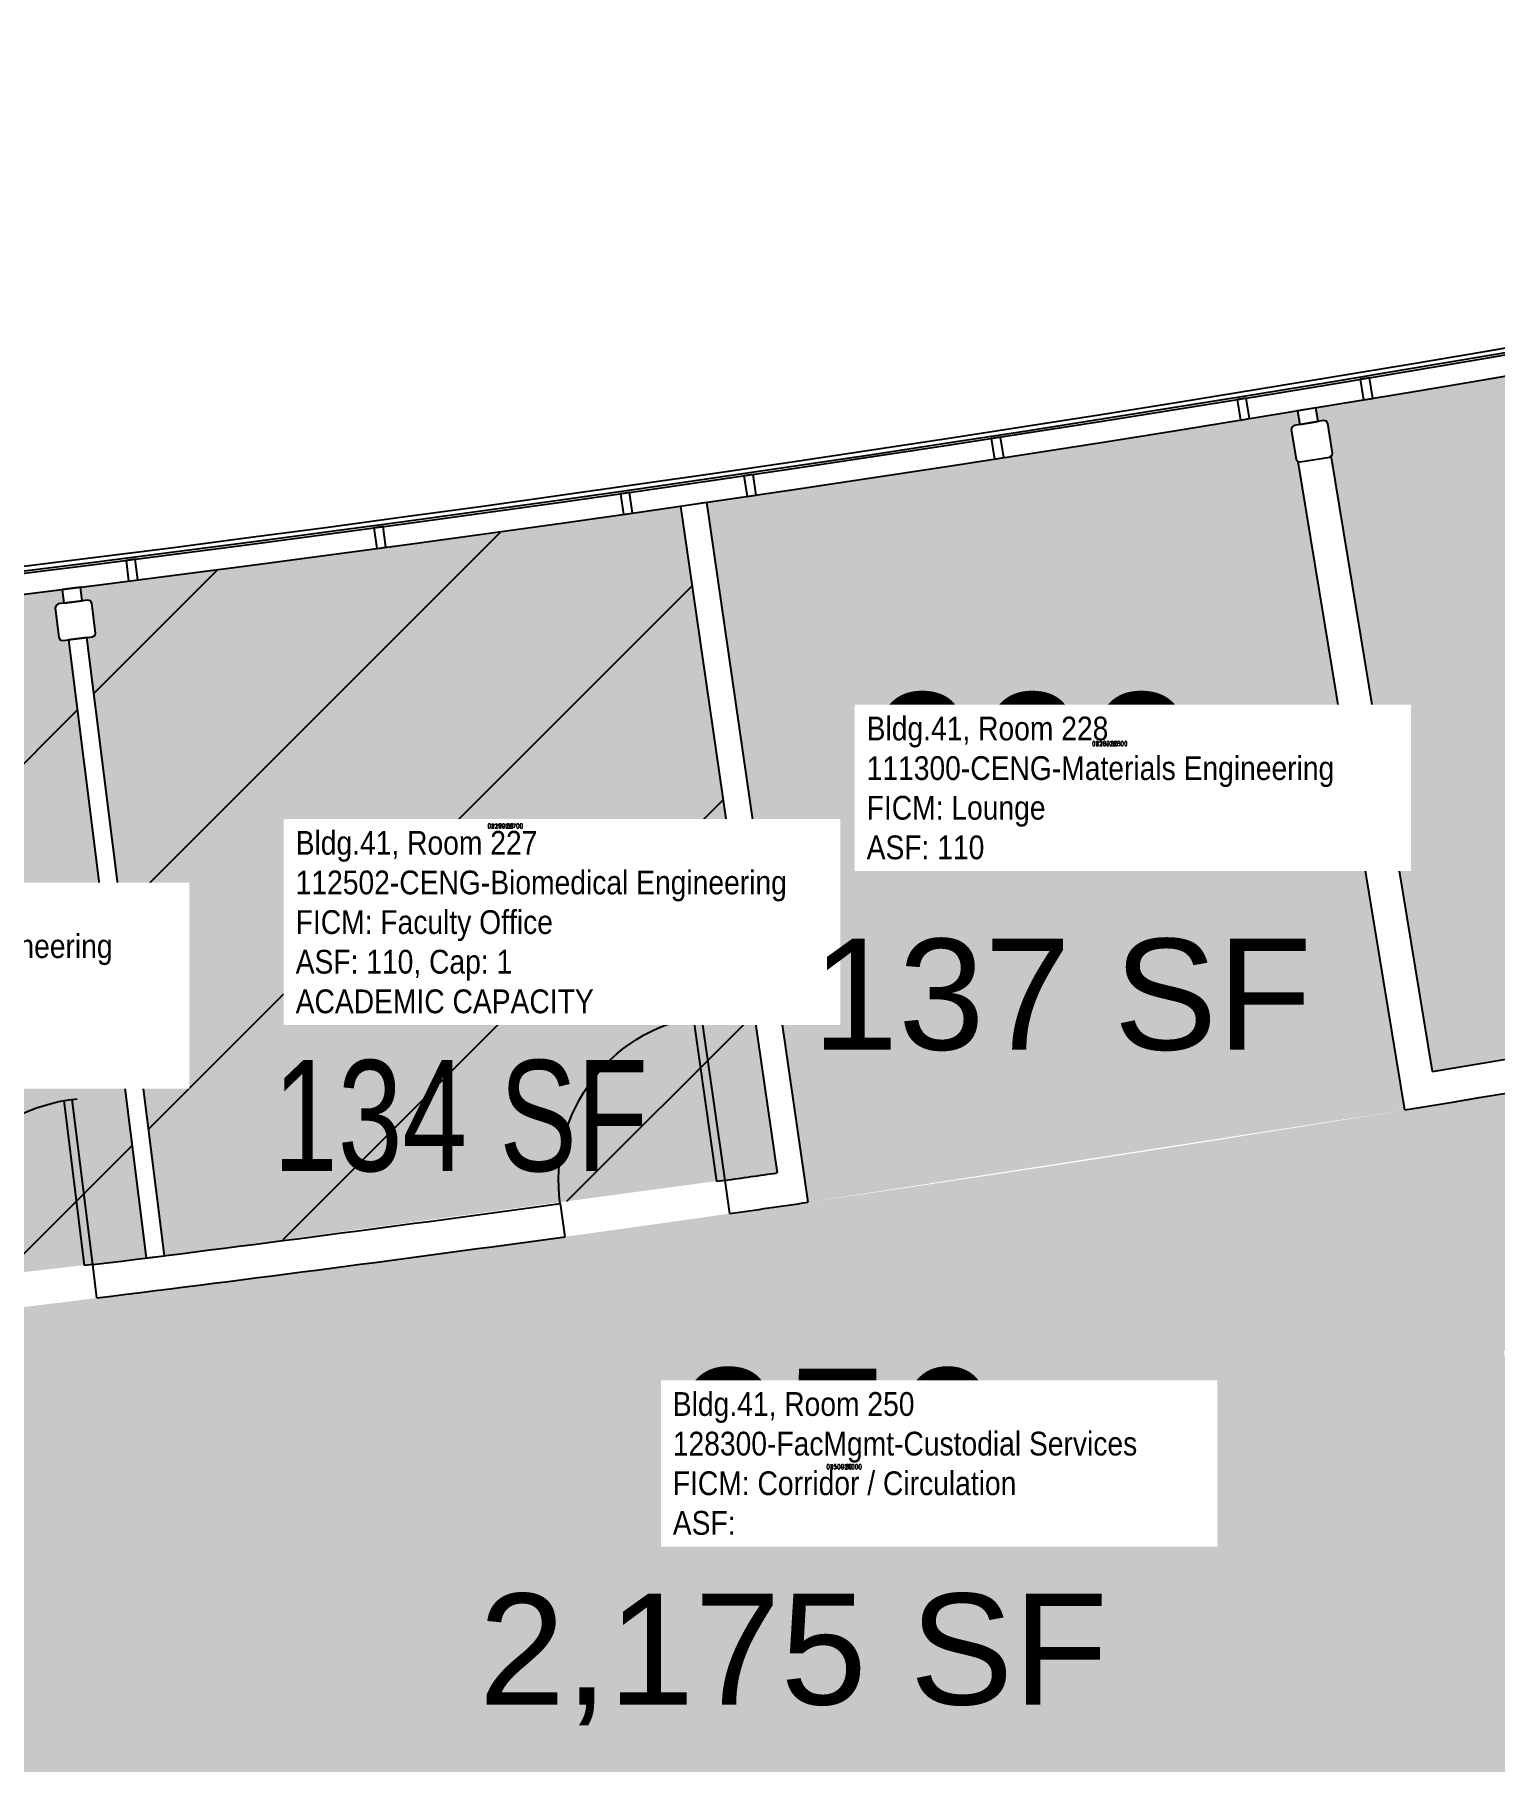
# Model space of a CAD drawing. Header units: inches. Extents: x -2827 to 2347, y -4 to 3466.
# Drawn here: x -777.2 to -461.5, y 3088.1 to 3461.7 of the extents above; entities that cross this region are included whole.
import ezdxf
from ezdxf.enums import TextEntityAlignment as Align

# ---------------------------------------------------------------- set-up
doc = ezdxf.new("R2010")
doc.units = ezdxf.units.IN
doc.header["$LTSCALE"] = 10
doc.header["$MEASUREMENT"] = 0
doc.layers.get('DEFPOINTS').update_dxf_attribs({"linetype": 'CONTINUOUS'})
for name, color, linetype in [('A-DOOR', 2, 'CONTINUOUS'), ('A-GLAZ', 1, 'CONTINUOUS'), ('A-GLAZ-SILL', 2, 'CONTINUOUS'), ('A-IDEN-CNUM', 7, 'CONTINUOUS'), ('A-IDEN-RNUM', 7, 'CONTINUOUS'), ('A-IDEN-SNUM', 4, 'CONTINUOUS'), ('A-IDEN-VNUM', 4, 'CONTINUOUS'), ('A-WALL', 5, 'CONTINUOUS'), ('AREA-TEXT', 3, 'CONTINUOUS'), ('Rooms-Capacity', 4, 'CONTINUOUS'), ('Rooms-Category-Color', 7, 'CONTINUOUS'), ('Rooms-College-Color', 7, 'CONTINUOUS'), ('Rooms-Department-Color', 7, 'CONTINUOUS'), ('Rooms-Division-Color', 7, 'CONTINUOUS'), ('Rooms-Information', 7, 'CONTINUOUS')]:
    doc.layers.add(name, color=color, linetype=linetype)
doc.styles.add('AREA', font='arial.ttf', dxfattribs={"height": 24})
doc.styles.add('ROOMSNUMBER', font='TXT.SHX', dxfattribs={"height": 1})
doc.styles.add('ROOMVNUMBER', font='arial.ttf', dxfattribs={"width": 0.85, "height": 30})
pattern_1 = [(45, (0, 0), (-26.51650429449553, 26.51650429449553), [])]

msp = doc.modelspace()

# ---------------------------------------------------------------- hatches: boundary and pattern name
at = {"layer": 'Rooms-Capacity'}
h = msp.add_hatch(dxfattribs=at)
h.set_pattern_fill('ANSI31', color=256, scale=300, style=0)
h.set_pattern_definition(pattern_1)
edge = h.paths.add_edge_path()
edge.add_arc((-1648.00487232855, 10346.00064430737), 7059.009840698286, 277.1670969880918, 278.2300000207232, ccw=False)
edge.add_line((-767.2982724557836, 3342.146290023883), (-766.9250146304829, 3339.171124592358))
edge.add_line((-766.9250146304829, 3339.171124592358), (-765.6928569823503, 3339.326590666547))
edge.add_line((-765.6928569823503, 3339.326590666547), (-765.1123764514923, 3339.153435595334))
edge.add_line((-765.1123764514923, 3339.153435595334), (-764.8546729236841, 3338.67663115263))
edge.add_line((-764.8546729236841, 3338.67663115263), (-764.0390327572823, 3332.228008724749))
edge.add_line((-764.0390327572823, 3332.228008724749), (-764.1352765709162, 3331.755982773378))
edge.add_line((-764.1352765709162, 3331.755982773378), (-764.6889922767878, 3331.38982460089))
edge.add_line((-764.6889922767878, 3331.38982460089), (-765.9291110176539, 3331.232970863688))
edge.add_line((-765.9291110176539, 3331.232970863688), (-749.1549553618984, 3197.529442987741))
edge.add_line((-749.1549553618984, 3197.529442987741), (-616.6230244275575, 3215.444897072192))
edge.add_line((-616.6230244275575, 3215.444897072192), (-637.5276604359351, 3359.688617542395))
h = msp.add_hatch(dxfattribs=at)
h.set_pattern_fill('ANSI31', color=256, scale=300, style=0)
h.set_pattern_definition(pattern_1)
edge = h.paths.add_edge_path()
edge.add_arc((-1649.193639266685, 10355.87427781299), 7068.954669629742, 276.0720909522079, 277.1342512738143)
edge.add_line((-771.2671597446775, 3341.648360590601), (-770.8903467316655, 3338.669197413449))
edge.add_line((-770.8903467316655, 3338.669197413449), (-772.1414794772863, 3338.510950593278))
edge.add_line((-772.1414794772863, 3338.510950593278), (-772.5896592140198, 3338.206944281235))
edge.add_line((-772.5896592140198, 3338.206944281235), (-772.7914389073849, 3337.67276645638))
edge.add_line((-772.7914389073849, 3337.67276645638), (-771.9757989645004, 3331.224144047126))
edge.add_line((-771.9757989645004, 3331.224144047126), (-771.6060898900032, 3330.668369760737))
edge.add_line((-771.6060898900032, 3330.668369760737), (-771.137614890933, 3330.574184514582))
edge.add_line((-771.137614890933, 3330.574184514582), (-769.8973390767743, 3330.729786838285))
edge.add_line((-769.8973390767743, 3330.729786838285), (-753.1238427758217, 3197.031514950097))
edge.add_line((-753.1238427758217, 3197.031514950097), (-886.0736707468885, 3181.693997845126))
edge.add_line((-886.0736707468885, 3181.693997845126), (-901.4416502565145, 3326.579356968403))
at = {"layer": 'Rooms-Category-Color', "true_color": 0xfa9ba3}
h = msp.add_hatch(color=241, dxfattribs=at)
edge = h.paths.add_edge_path()
edge.add_line((-500.1172749251127, 3380.946163833141), (-499.6289123512728, 3377.986909175939))
edge.add_line((-499.6289123512728, 3377.986909175939), (-498.4009973406792, 3378.1895506531))
edge.add_line((-498.4009973406792, 3378.1895506531), (-497.8143968731165, 3378.038421057165))
edge.add_line((-497.8143968731165, 3378.038421057165), (-497.5388863533735, 3377.571679510176))
edge.add_line((-497.5388863533735, 3377.571679510176), (-496.4805138558149, 3371.158423909917))
edge.add_line((-496.4805138558149, 3371.158423909917), (-496.5588790774345, 3370.683102730662))
edge.add_line((-496.5588790774345, 3370.683102730662), (-496.7642883841991, 3370.53583794018))
edge.add_line((-496.7642883841991, 3370.53583794018), (-474.7920694371471, 3237.404003176051))
edge.add_line((-474.7920694371471, 3237.404003176051), (-257.4088556021452, 3276.521833863109))
edge.add_line((-257.4088556021452, 3276.521833863109), (-275.7603255361319, 3369.683739455417))
edge.add_line((-275.7603255361319, 3369.683739455417), (-276.1649410992321, 3369.604036382107))
edge.add_line((-276.1649410992321, 3369.604036382107), (-283.8957672257353, 3408.849855616794))
edge.add_line((-283.8957672257353, 3408.849855616794), (-284.7201402485371, 3408.701003629714))
edge.add_line((-284.7201402485371, 3408.701003629714), (-285.1938173919916, 3408.764009004459))
edge.add_line((-285.1938173919916, 3408.764009004459), (-285.5994632095098, 3409.294123472646))
edge.add_line((-285.5994632095098, 3409.294123472646), (-286.839676707983, 3415.674708887935))
edge.add_line((-286.839676707983, 3415.674708887935), (-286.6736563146114, 3416.22105878219))
edge.add_line((-286.6736563146114, 3416.22105878219), (-286.2465569376945, 3416.55403184332))
edge.add_line((-286.2465569376945, 3416.55403184332), (-285.0398787453186, 3416.791728987507))
edge.add_line((-285.0398787453186, 3416.791728987507), (-285.6145835728524, 3419.709238934076))
edge.add_arc((-1648.55168783086, 10348.89857733103), 7061.958824399734, 279.3591567468788, 281.12773956343426, ccw=False)
at = {"layer": 'Rooms-Category-Color', "true_color": 0xffe090}
h = msp.add_hatch(color=41, dxfattribs=at)
edge = h.paths.add_edge_path()
edge.add_line((-609.9772386848927, 3209.082979111001), (-631.9225807487943, 3360.501613613218))
edge.add_arc((-1648.004874907602, 10346.00066040466), 7059.009857000288, 278.275970783523, 279.3261427884144)
edge.add_line((-504.0634946653133, 3380.297660721388), (-503.5769095240284, 3377.334740036395))
edge.add_line((-503.5769095240284, 3377.334740036395), (-504.8142529428005, 3377.131178064272))
edge.add_line((-504.8142529428005, 3377.131178064272), (-505.2506431639194, 3376.810477921739))
edge.add_line((-505.2506431639194, 3376.810477921739), (-505.4321241080761, 3376.26906712167))
edge.add_line((-505.4321241080761, 3376.26906712167), (-504.3737515509129, 3369.855811532587))
edge.add_line((-504.3737515509129, 3369.855811532587), (-503.9833357334137, 3369.314382502809))
edge.add_line((-503.9833357334137, 3369.314382502809), (-503.9088100285845, 3369.302304989001))
edge.add_line((-503.9088100285845, 3369.302304989001), (-480.8371605769128, 3229.062006505304))
edge.add_line((-480.8371605769128, 3229.062006505304), (-609.9772386848927, 3209.082979111001))
at = {"layer": 'Rooms-Category-Color', "true_color": 0xfa9ba3}
h = msp.add_hatch(color=241, dxfattribs=at)
edge = h.paths.add_edge_path()
edge.add_arc((-1648.00487232855, 10346.00064430737), 7059.009840698286, 277.1670969880918, 278.2300000207232, ccw=False)
edge.add_line((-767.2982724557836, 3342.146290023883), (-766.9250146304829, 3339.171124592358))
edge.add_line((-766.9250146304829, 3339.171124592358), (-765.6928569823503, 3339.326590666547))
edge.add_line((-765.6928569823503, 3339.326590666547), (-765.1123764514923, 3339.153435595334))
edge.add_line((-765.1123764514923, 3339.153435595334), (-764.8546729236841, 3338.67663115263))
edge.add_line((-764.8546729236841, 3338.67663115263), (-764.0390327572823, 3332.228008724749))
edge.add_line((-764.0390327572823, 3332.228008724749), (-764.1352765709162, 3331.755982773378))
edge.add_line((-764.1352765709162, 3331.755982773378), (-764.6889922767878, 3331.38982460089))
edge.add_line((-764.6889922767878, 3331.38982460089), (-765.9291110176539, 3331.232970863688))
edge.add_line((-765.9291110176539, 3331.232970863688), (-749.1549553618984, 3197.529442987741))
edge.add_line((-749.1549553618984, 3197.529442987741), (-616.6230244275575, 3215.444897072192))
edge.add_line((-616.6230244275575, 3215.444897072192), (-637.5276604359351, 3359.688617542395))
h = msp.add_hatch(color=241, dxfattribs=at)
edge = h.paths.add_edge_path()
edge.add_arc((-1649.193639266685, 10355.87427781299), 7068.954669629742, 276.0720909522079, 277.1342512738143)
edge.add_line((-771.2671597446775, 3341.648360590601), (-770.8903467316655, 3338.669197413449))
edge.add_line((-770.8903467316655, 3338.669197413449), (-772.1414794772863, 3338.510950593278))
edge.add_line((-772.1414794772863, 3338.510950593278), (-772.5896592140198, 3338.206944281235))
edge.add_line((-772.5896592140198, 3338.206944281235), (-772.7914389073849, 3337.67276645638))
edge.add_line((-772.7914389073849, 3337.67276645638), (-771.9757989645004, 3331.224144047126))
edge.add_line((-771.9757989645004, 3331.224144047126), (-771.6060898900032, 3330.668369760737))
edge.add_line((-771.6060898900032, 3330.668369760737), (-771.137614890933, 3330.574184514582))
edge.add_line((-771.137614890933, 3330.574184514582), (-769.8973390767743, 3330.729786838285))
edge.add_line((-769.8973390767743, 3330.729786838285), (-753.1238427758217, 3197.031514950097))
edge.add_line((-753.1238427758217, 3197.031514950097), (-886.0736707468885, 3181.693997845126))
edge.add_line((-886.0736707468885, 3181.693997845126), (-901.4416502565145, 3326.579356968403))
at = {"layer": 'Rooms-Category-Color', "true_color": 0xadadad}
h = msp.add_hatch(color=253, dxfattribs=at)
edge = h.paths.add_edge_path()
edge.add_arc((-1648.002335816285, 10346.00034947686), 7212.00983942412, 279.3134992422995, 281.8744212178503)
edge.add_line((-164.0063617378223, 3288.32071146061), (-164.0038253890999, 3223.699612770132))
edge.add_line((-164.0038253890999, 3223.699612770132), (-459.4398868530989, 3176.907137539238))
edge.add_line((-459.4398868530989, 3176.907137539238), (-457.5626732707024, 3165.054877476767))
edge.add_line((-457.5626732707024, 3165.054877476767), (-164.0038254483136, 3211.550031278282))
edge.add_line((-164.0038254483136, 3211.550031278282), (-164.0038253962994, 3044.000372629624))
edge.add_line((-164.0038253962994, 3044.000372629624), (-384.0023359954357, 3044.00037426874))
edge.add_line((-384.0023359954357, 3044.00037426874), (-384.0023360848427, 2905.000375539064))
edge.add_line((-384.0023360848427, 2905.000375539064), (-456.0023361295462, 2905.000375304371))
edge.add_line((-456.0023361295462, 2905.000375304371), (-456.0023360401392, 3044.000374779105))
edge.add_line((-456.0023360401392, 3044.000374779105), (-1408.002335773064, 3044.000376095995))
edge.add_line((-1408.002335773064, 3044.000376095995), (-1408.002336323261, 2804.000375477597))
edge.add_line((-1408.002336323261, 2804.000375477597), (-1480.002336263657, 2804.000375466421))
edge.add_line((-1480.002336263657, 2804.000375466421), (-1480.002336114645, 3044.000375481322))
edge.add_line((-1480.002336114645, 3044.000375481322), (-1680.002336040139, 3044.000375436619))
edge.add_line((-1680.002336040139, 3044.000375436619), (-1680.00233605504, 2905.000375442207))
edge.add_line((-1680.00233605504, 2905.000375442207), (-1752.002336159348, 2905.000375449657))
edge.add_line((-1752.002336159348, 2905.000375449657), (-1752.00233605504, 3044.000375436619))
edge.add_line((-1752.00233605504, 3044.000375436619), (-1880.002336053993, 3044.000375440344))
edge.add_line((-1880.002336053993, 3044.000375440344), (-1880.00233605504, 3008.00037542358))
edge.add_line((-1880.00233605504, 3008.00037542358), (-1944.002336114645, 3008.00037542358))
edge.add_line((-1944.002336114645, 3008.00037542358), (-1944.002336159348, 3044.000375460833))
edge.add_line((-1944.002336159348, 3044.000375460833), (-2032.002336180346, 3044.000375445932))
edge.add_line((-2032.002336180346, 3044.000375445932), (-2032.00233617425, 3008.00037544407))
edge.add_line((-2032.00233617425, 3008.00037544407), (-2104.002336129546, 3008.000375421718))
edge.add_line((-2104.002336129546, 3008.000375421718), (-2104.002336129546, 3044.000375425443))
edge.add_line((-2104.002336129546, 3044.000375425443), (-2128.002336274832, 3044.000375410542))
edge.add_line((-2128.002336274832, 3044.000375410542), (-2128.002336129546, 2810.000375354422))
edge.add_line((-2128.002336129546, 2810.000375354422), (-2184.002335823572, 2810.000375429168))
edge.add_line((-2184.002335823572, 2810.000375429168), (-2184.002336144447, 3154.536665072665))
edge.add_arc((-1643.578531144244, 10297.54033888868), 7163.418134742656, 265.6733712704754, 278.2960996600179)
edge.add_arc((-1693.985426125331, 10643.23178521228), 7512.765284613582, 278.2960996600179, 279.2927101304729)
at = {"layer": 'Rooms-College-Color', "true_color": 0x99d7b2}
h = msp.add_hatch(color=253, dxfattribs=at)
edge = h.paths.add_edge_path()
edge.add_line((-500.1172749251127, 3380.946163833141), (-499.6289123512728, 3377.986909175939))
edge.add_line((-499.6289123512728, 3377.986909175939), (-498.4009973406792, 3378.1895506531))
edge.add_line((-498.4009973406792, 3378.1895506531), (-497.8143968731165, 3378.038421057165))
edge.add_line((-497.8143968731165, 3378.038421057165), (-497.5388863533735, 3377.571679510176))
edge.add_line((-497.5388863533735, 3377.571679510176), (-496.4805138558149, 3371.158423909917))
edge.add_line((-496.4805138558149, 3371.158423909917), (-496.5588790774345, 3370.683102730662))
edge.add_line((-496.5588790774345, 3370.683102730662), (-496.7642883841991, 3370.53583794018))
edge.add_line((-496.7642883841991, 3370.53583794018), (-474.7920694371471, 3237.404003176051))
edge.add_line((-474.7920694371471, 3237.404003176051), (-257.4088556021452, 3276.521833863109))
edge.add_line((-257.4088556021452, 3276.521833863109), (-275.7603255361319, 3369.683739455417))
edge.add_line((-275.7603255361319, 3369.683739455417), (-276.1649410992321, 3369.604036382107))
edge.add_line((-276.1649410992321, 3369.604036382107), (-283.8957672257353, 3408.849855616794))
edge.add_line((-283.8957672257353, 3408.849855616794), (-284.7201402485371, 3408.701003629714))
edge.add_line((-284.7201402485371, 3408.701003629714), (-285.1938173919916, 3408.764009004459))
edge.add_line((-285.1938173919916, 3408.764009004459), (-285.5994632095098, 3409.294123472646))
edge.add_line((-285.5994632095098, 3409.294123472646), (-286.839676707983, 3415.674708887935))
edge.add_line((-286.839676707983, 3415.674708887935), (-286.6736563146114, 3416.22105878219))
edge.add_line((-286.6736563146114, 3416.22105878219), (-286.2465569376945, 3416.55403184332))
edge.add_line((-286.2465569376945, 3416.55403184332), (-285.0398787453186, 3416.791728987507))
edge.add_line((-285.0398787453186, 3416.791728987507), (-285.6145835728524, 3419.709238934076))
edge.add_arc((-1648.55168783086, 10348.89857733103), 7061.958824399734, 279.3591567468788, 281.12773956343426, ccw=False)
h = msp.add_hatch(color=253, dxfattribs=at)
edge = h.paths.add_edge_path()
edge.add_line((-609.9772386848927, 3209.082979111001), (-631.9225807487943, 3360.501613613218))
edge.add_arc((-1648.004874907602, 10346.00066040466), 7059.009857000288, 278.275970783523, 279.3261427884144)
edge.add_line((-504.0634946653133, 3380.297660721388), (-503.5769095240284, 3377.334740036395))
edge.add_line((-503.5769095240284, 3377.334740036395), (-504.8142529428005, 3377.131178064272))
edge.add_line((-504.8142529428005, 3377.131178064272), (-505.2506431639194, 3376.810477921739))
edge.add_line((-505.2506431639194, 3376.810477921739), (-505.4321241080761, 3376.26906712167))
edge.add_line((-505.4321241080761, 3376.26906712167), (-504.3737515509129, 3369.855811532587))
edge.add_line((-504.3737515509129, 3369.855811532587), (-503.9833357334137, 3369.314382502809))
edge.add_line((-503.9833357334137, 3369.314382502809), (-503.9088100285845, 3369.302304989001))
edge.add_line((-503.9088100285845, 3369.302304989001), (-480.8371605769128, 3229.062006505304))
edge.add_line((-480.8371605769128, 3229.062006505304), (-609.9772386848927, 3209.082979111001))
h = msp.add_hatch(color=253, dxfattribs=at)
edge = h.paths.add_edge_path()
edge.add_arc((-1648.00487232855, 10346.00064430737), 7059.009840698286, 277.1670969880918, 278.2300000207232, ccw=False)
edge.add_line((-767.2982724557836, 3342.146290023883), (-766.9250146304829, 3339.171124592358))
edge.add_line((-766.9250146304829, 3339.171124592358), (-765.6928569823503, 3339.326590666547))
edge.add_line((-765.6928569823503, 3339.326590666547), (-765.1123764514923, 3339.153435595334))
edge.add_line((-765.1123764514923, 3339.153435595334), (-764.8546729236841, 3338.67663115263))
edge.add_line((-764.8546729236841, 3338.67663115263), (-764.0390327572823, 3332.228008724749))
edge.add_line((-764.0390327572823, 3332.228008724749), (-764.1352765709162, 3331.755982773378))
edge.add_line((-764.1352765709162, 3331.755982773378), (-764.6889922767878, 3331.38982460089))
edge.add_line((-764.6889922767878, 3331.38982460089), (-765.9291110176539, 3331.232970863688))
edge.add_line((-765.9291110176539, 3331.232970863688), (-749.1549553618984, 3197.529442987741))
edge.add_line((-749.1549553618984, 3197.529442987741), (-616.6230244275575, 3215.444897072192))
edge.add_line((-616.6230244275575, 3215.444897072192), (-637.5276604359351, 3359.688617542395))
h = msp.add_hatch(color=253, dxfattribs=at)
edge = h.paths.add_edge_path()
edge.add_arc((-1649.193639266685, 10355.87427781299), 7068.954669629742, 276.0720909522079, 277.1342512738143)
edge.add_line((-771.2671597446775, 3341.648360590601), (-770.8903467316655, 3338.669197413449))
edge.add_line((-770.8903467316655, 3338.669197413449), (-772.1414794772863, 3338.510950593278))
edge.add_line((-772.1414794772863, 3338.510950593278), (-772.5896592140198, 3338.206944281235))
edge.add_line((-772.5896592140198, 3338.206944281235), (-772.7914389073849, 3337.67276645638))
edge.add_line((-772.7914389073849, 3337.67276645638), (-771.9757989645004, 3331.224144047126))
edge.add_line((-771.9757989645004, 3331.224144047126), (-771.6060898900032, 3330.668369760737))
edge.add_line((-771.6060898900032, 3330.668369760737), (-771.137614890933, 3330.574184514582))
edge.add_line((-771.137614890933, 3330.574184514582), (-769.8973390767743, 3330.729786838285))
edge.add_line((-769.8973390767743, 3330.729786838285), (-753.1238427758217, 3197.031514950097))
edge.add_line((-753.1238427758217, 3197.031514950097), (-886.0736707468885, 3181.693997845126))
edge.add_line((-886.0736707468885, 3181.693997845126), (-901.4416502565145, 3326.579356968403))
at = {"layer": 'Rooms-College-Color', "true_color": 0xadadad}
h = msp.add_hatch(color=253, dxfattribs=at)
edge = h.paths.add_edge_path()
edge.add_arc((-1648.002335816285, 10346.00034947686), 7212.00983942412, 279.3134992422995, 281.8744212178503)
edge.add_line((-164.0063617378223, 3288.32071146061), (-164.0038253890999, 3223.699612770132))
edge.add_line((-164.0038253890999, 3223.699612770132), (-459.4398868530989, 3176.907137539238))
edge.add_line((-459.4398868530989, 3176.907137539238), (-457.5626732707024, 3165.054877476767))
edge.add_line((-457.5626732707024, 3165.054877476767), (-164.0038254483136, 3211.550031278282))
edge.add_line((-164.0038254483136, 3211.550031278282), (-164.0038253962994, 3044.000372629624))
edge.add_line((-164.0038253962994, 3044.000372629624), (-384.0023359954357, 3044.00037426874))
edge.add_line((-384.0023359954357, 3044.00037426874), (-384.0023360848427, 2905.000375539064))
edge.add_line((-384.0023360848427, 2905.000375539064), (-456.0023361295462, 2905.000375304371))
edge.add_line((-456.0023361295462, 2905.000375304371), (-456.0023360401392, 3044.000374779105))
edge.add_line((-456.0023360401392, 3044.000374779105), (-1408.002335773064, 3044.000376095995))
edge.add_line((-1408.002335773064, 3044.000376095995), (-1408.002336323261, 2804.000375477597))
edge.add_line((-1408.002336323261, 2804.000375477597), (-1480.002336263657, 2804.000375466421))
edge.add_line((-1480.002336263657, 2804.000375466421), (-1480.002336114645, 3044.000375481322))
edge.add_line((-1480.002336114645, 3044.000375481322), (-1680.002336040139, 3044.000375436619))
edge.add_line((-1680.002336040139, 3044.000375436619), (-1680.00233605504, 2905.000375442207))
edge.add_line((-1680.00233605504, 2905.000375442207), (-1752.002336159348, 2905.000375449657))
edge.add_line((-1752.002336159348, 2905.000375449657), (-1752.00233605504, 3044.000375436619))
edge.add_line((-1752.00233605504, 3044.000375436619), (-1880.002336053993, 3044.000375440344))
edge.add_line((-1880.002336053993, 3044.000375440344), (-1880.00233605504, 3008.00037542358))
edge.add_line((-1880.00233605504, 3008.00037542358), (-1944.002336114645, 3008.00037542358))
edge.add_line((-1944.002336114645, 3008.00037542358), (-1944.002336159348, 3044.000375460833))
edge.add_line((-1944.002336159348, 3044.000375460833), (-2032.002336180346, 3044.000375445932))
edge.add_line((-2032.002336180346, 3044.000375445932), (-2032.00233617425, 3008.00037544407))
edge.add_line((-2032.00233617425, 3008.00037544407), (-2104.002336129546, 3008.000375421718))
edge.add_line((-2104.002336129546, 3008.000375421718), (-2104.002336129546, 3044.000375425443))
edge.add_line((-2104.002336129546, 3044.000375425443), (-2128.002336274832, 3044.000375410542))
edge.add_line((-2128.002336274832, 3044.000375410542), (-2128.002336129546, 2810.000375354422))
edge.add_line((-2128.002336129546, 2810.000375354422), (-2184.002335823572, 2810.000375429168))
edge.add_line((-2184.002335823572, 2810.000375429168), (-2184.002336144447, 3154.536665072665))
edge.add_arc((-1643.578531144244, 10297.54033888868), 7163.418134742656, 265.6733712704754, 278.2960996600179)
edge.add_arc((-1693.985426125331, 10643.23178521228), 7512.765284613582, 278.2960996600179, 279.2927101304729)
at = {"layer": 'Rooms-Department-Color', "true_color": 0x99d7b2}
h = msp.add_hatch(color=253, dxfattribs=at)
edge = h.paths.add_edge_path()
edge.add_line((-500.1172749251127, 3380.946163833141), (-499.6289123512728, 3377.986909175939))
edge.add_line((-499.6289123512728, 3377.986909175939), (-498.4009973406792, 3378.1895506531))
edge.add_line((-498.4009973406792, 3378.1895506531), (-497.8143968731165, 3378.038421057165))
edge.add_line((-497.8143968731165, 3378.038421057165), (-497.5388863533735, 3377.571679510176))
edge.add_line((-497.5388863533735, 3377.571679510176), (-496.4805138558149, 3371.158423909917))
edge.add_line((-496.4805138558149, 3371.158423909917), (-496.5588790774345, 3370.683102730662))
edge.add_line((-496.5588790774345, 3370.683102730662), (-496.7642883841991, 3370.53583794018))
edge.add_line((-496.7642883841991, 3370.53583794018), (-474.7920694371471, 3237.404003176051))
edge.add_line((-474.7920694371471, 3237.404003176051), (-257.4088556021452, 3276.521833863109))
edge.add_line((-257.4088556021452, 3276.521833863109), (-275.7603255361319, 3369.683739455417))
edge.add_line((-275.7603255361319, 3369.683739455417), (-276.1649410992321, 3369.604036382107))
edge.add_line((-276.1649410992321, 3369.604036382107), (-283.8957672257353, 3408.849855616794))
edge.add_line((-283.8957672257353, 3408.849855616794), (-284.7201402485371, 3408.701003629714))
edge.add_line((-284.7201402485371, 3408.701003629714), (-285.1938173919916, 3408.764009004459))
edge.add_line((-285.1938173919916, 3408.764009004459), (-285.5994632095098, 3409.294123472646))
edge.add_line((-285.5994632095098, 3409.294123472646), (-286.839676707983, 3415.674708887935))
edge.add_line((-286.839676707983, 3415.674708887935), (-286.6736563146114, 3416.22105878219))
edge.add_line((-286.6736563146114, 3416.22105878219), (-286.2465569376945, 3416.55403184332))
edge.add_line((-286.2465569376945, 3416.55403184332), (-285.0398787453186, 3416.791728987507))
edge.add_line((-285.0398787453186, 3416.791728987507), (-285.6145835728524, 3419.709238934076))
edge.add_arc((-1648.55168783086, 10348.89857733103), 7061.958824399734, 279.3591567468788, 281.12773956343426, ccw=False)
h = msp.add_hatch(color=253, dxfattribs=at)
edge = h.paths.add_edge_path()
edge.add_line((-609.9772386848927, 3209.082979111001), (-631.9225807487943, 3360.501613613218))
edge.add_arc((-1648.004874907602, 10346.00066040466), 7059.009857000288, 278.275970783523, 279.3261427884144)
edge.add_line((-504.0634946653133, 3380.297660721388), (-503.5769095240284, 3377.334740036395))
edge.add_line((-503.5769095240284, 3377.334740036395), (-504.8142529428005, 3377.131178064272))
edge.add_line((-504.8142529428005, 3377.131178064272), (-505.2506431639194, 3376.810477921739))
edge.add_line((-505.2506431639194, 3376.810477921739), (-505.4321241080761, 3376.26906712167))
edge.add_line((-505.4321241080761, 3376.26906712167), (-504.3737515509129, 3369.855811532587))
edge.add_line((-504.3737515509129, 3369.855811532587), (-503.9833357334137, 3369.314382502809))
edge.add_line((-503.9833357334137, 3369.314382502809), (-503.9088100285845, 3369.302304989001))
edge.add_line((-503.9088100285845, 3369.302304989001), (-480.8371605769128, 3229.062006505304))
edge.add_line((-480.8371605769128, 3229.062006505304), (-609.9772386848927, 3209.082979111001))
h = msp.add_hatch(color=253, dxfattribs=at)
edge = h.paths.add_edge_path()
edge.add_arc((-1648.00487232855, 10346.00064430737), 7059.009840698286, 277.1670969880918, 278.2300000207232, ccw=False)
edge.add_line((-767.2982724557836, 3342.146290023883), (-766.9250146304829, 3339.171124592358))
edge.add_line((-766.9250146304829, 3339.171124592358), (-765.6928569823503, 3339.326590666547))
edge.add_line((-765.6928569823503, 3339.326590666547), (-765.1123764514923, 3339.153435595334))
edge.add_line((-765.1123764514923, 3339.153435595334), (-764.8546729236841, 3338.67663115263))
edge.add_line((-764.8546729236841, 3338.67663115263), (-764.0390327572823, 3332.228008724749))
edge.add_line((-764.0390327572823, 3332.228008724749), (-764.1352765709162, 3331.755982773378))
edge.add_line((-764.1352765709162, 3331.755982773378), (-764.6889922767878, 3331.38982460089))
edge.add_line((-764.6889922767878, 3331.38982460089), (-765.9291110176539, 3331.232970863688))
edge.add_line((-765.9291110176539, 3331.232970863688), (-749.1549553618984, 3197.529442987741))
edge.add_line((-749.1549553618984, 3197.529442987741), (-616.6230244275575, 3215.444897072192))
edge.add_line((-616.6230244275575, 3215.444897072192), (-637.5276604359351, 3359.688617542395))
h = msp.add_hatch(color=253, dxfattribs=at)
edge = h.paths.add_edge_path()
edge.add_arc((-1649.193639266685, 10355.87427781299), 7068.954669629742, 276.0720909522079, 277.1342512738143)
edge.add_line((-771.2671597446775, 3341.648360590601), (-770.8903467316655, 3338.669197413449))
edge.add_line((-770.8903467316655, 3338.669197413449), (-772.1414794772863, 3338.510950593278))
edge.add_line((-772.1414794772863, 3338.510950593278), (-772.5896592140198, 3338.206944281235))
edge.add_line((-772.5896592140198, 3338.206944281235), (-772.7914389073849, 3337.67276645638))
edge.add_line((-772.7914389073849, 3337.67276645638), (-771.9757989645004, 3331.224144047126))
edge.add_line((-771.9757989645004, 3331.224144047126), (-771.6060898900032, 3330.668369760737))
edge.add_line((-771.6060898900032, 3330.668369760737), (-771.137614890933, 3330.574184514582))
edge.add_line((-771.137614890933, 3330.574184514582), (-769.8973390767743, 3330.729786838285))
edge.add_line((-769.8973390767743, 3330.729786838285), (-753.1238427758217, 3197.031514950097))
edge.add_line((-753.1238427758217, 3197.031514950097), (-886.0736707468885, 3181.693997845126))
edge.add_line((-886.0736707468885, 3181.693997845126), (-901.4416502565145, 3326.579356968403))
at = {"layer": 'Rooms-Department-Color', "true_color": 0xacacac}
h = msp.add_hatch(color=253, dxfattribs=at)
edge = h.paths.add_edge_path()
edge.add_arc((-1648.002335816285, 10346.00034947686), 7212.00983942412, 279.3134992422995, 281.8744212178503)
edge.add_line((-164.0063617378223, 3288.32071146061), (-164.0038253890999, 3223.699612770132))
edge.add_line((-164.0038253890999, 3223.699612770132), (-459.4398868530989, 3176.907137539238))
edge.add_line((-459.4398868530989, 3176.907137539238), (-457.5626732707024, 3165.054877476767))
edge.add_line((-457.5626732707024, 3165.054877476767), (-164.0038254483136, 3211.550031278282))
edge.add_line((-164.0038254483136, 3211.550031278282), (-164.0038253962994, 3044.000372629624))
edge.add_line((-164.0038253962994, 3044.000372629624), (-384.0023359954357, 3044.00037426874))
edge.add_line((-384.0023359954357, 3044.00037426874), (-384.0023360848427, 2905.000375539064))
edge.add_line((-384.0023360848427, 2905.000375539064), (-456.0023361295462, 2905.000375304371))
edge.add_line((-456.0023361295462, 2905.000375304371), (-456.0023360401392, 3044.000374779105))
edge.add_line((-456.0023360401392, 3044.000374779105), (-1408.002335773064, 3044.000376095995))
edge.add_line((-1408.002335773064, 3044.000376095995), (-1408.002336323261, 2804.000375477597))
edge.add_line((-1408.002336323261, 2804.000375477597), (-1480.002336263657, 2804.000375466421))
edge.add_line((-1480.002336263657, 2804.000375466421), (-1480.002336114645, 3044.000375481322))
edge.add_line((-1480.002336114645, 3044.000375481322), (-1680.002336040139, 3044.000375436619))
edge.add_line((-1680.002336040139, 3044.000375436619), (-1680.00233605504, 2905.000375442207))
edge.add_line((-1680.00233605504, 2905.000375442207), (-1752.002336159348, 2905.000375449657))
edge.add_line((-1752.002336159348, 2905.000375449657), (-1752.00233605504, 3044.000375436619))
edge.add_line((-1752.00233605504, 3044.000375436619), (-1880.002336053993, 3044.000375440344))
edge.add_line((-1880.002336053993, 3044.000375440344), (-1880.00233605504, 3008.00037542358))
edge.add_line((-1880.00233605504, 3008.00037542358), (-1944.002336114645, 3008.00037542358))
edge.add_line((-1944.002336114645, 3008.00037542358), (-1944.002336159348, 3044.000375460833))
edge.add_line((-1944.002336159348, 3044.000375460833), (-2032.002336180346, 3044.000375445932))
edge.add_line((-2032.002336180346, 3044.000375445932), (-2032.00233617425, 3008.00037544407))
edge.add_line((-2032.00233617425, 3008.00037544407), (-2104.002336129546, 3008.000375421718))
edge.add_line((-2104.002336129546, 3008.000375421718), (-2104.002336129546, 3044.000375425443))
edge.add_line((-2104.002336129546, 3044.000375425443), (-2128.002336274832, 3044.000375410542))
edge.add_line((-2128.002336274832, 3044.000375410542), (-2128.002336129546, 2810.000375354422))
edge.add_line((-2128.002336129546, 2810.000375354422), (-2184.002335823572, 2810.000375429168))
edge.add_line((-2184.002335823572, 2810.000375429168), (-2184.002336144447, 3154.536665072665))
edge.add_arc((-1643.578531144244, 10297.54033888868), 7163.418134742656, 265.6733712704754, 278.2960996600179)
edge.add_arc((-1693.985426125331, 10643.23178521228), 7512.765284613582, 278.2960996600179, 279.2927101304729)
at = {"layer": 'Rooms-Division-Color', "true_color": 0x99d7b2}
h = msp.add_hatch(color=253, dxfattribs=at)
edge = h.paths.add_edge_path()
edge.add_line((-500.1172749251127, 3380.946163833141), (-499.6289123512728, 3377.986909175939))
edge.add_line((-499.6289123512728, 3377.986909175939), (-498.4009973406792, 3378.1895506531))
edge.add_line((-498.4009973406792, 3378.1895506531), (-497.8143968731165, 3378.038421057165))
edge.add_line((-497.8143968731165, 3378.038421057165), (-497.5388863533735, 3377.571679510176))
edge.add_line((-497.5388863533735, 3377.571679510176), (-496.4805138558149, 3371.158423909917))
edge.add_line((-496.4805138558149, 3371.158423909917), (-496.5588790774345, 3370.683102730662))
edge.add_line((-496.5588790774345, 3370.683102730662), (-496.7642883841991, 3370.53583794018))
edge.add_line((-496.7642883841991, 3370.53583794018), (-474.7920694371471, 3237.404003176051))
edge.add_line((-474.7920694371471, 3237.404003176051), (-257.4088556021452, 3276.521833863109))
edge.add_line((-257.4088556021452, 3276.521833863109), (-275.7603255361319, 3369.683739455417))
edge.add_line((-275.7603255361319, 3369.683739455417), (-276.1649410992321, 3369.604036382107))
edge.add_line((-276.1649410992321, 3369.604036382107), (-283.8957672257353, 3408.849855616794))
edge.add_line((-283.8957672257353, 3408.849855616794), (-284.7201402485371, 3408.701003629714))
edge.add_line((-284.7201402485371, 3408.701003629714), (-285.1938173919916, 3408.764009004459))
edge.add_line((-285.1938173919916, 3408.764009004459), (-285.5994632095098, 3409.294123472646))
edge.add_line((-285.5994632095098, 3409.294123472646), (-286.839676707983, 3415.674708887935))
edge.add_line((-286.839676707983, 3415.674708887935), (-286.6736563146114, 3416.22105878219))
edge.add_line((-286.6736563146114, 3416.22105878219), (-286.2465569376945, 3416.55403184332))
edge.add_line((-286.2465569376945, 3416.55403184332), (-285.0398787453186, 3416.791728987507))
edge.add_line((-285.0398787453186, 3416.791728987507), (-285.6145835728524, 3419.709238934076))
edge.add_arc((-1648.55168783086, 10348.89857733103), 7061.958824399734, 279.3591567468788, 281.12773956343426, ccw=False)
h = msp.add_hatch(color=253, dxfattribs=at)
edge = h.paths.add_edge_path()
edge.add_line((-609.9772386848927, 3209.082979111001), (-631.9225807487943, 3360.501613613218))
edge.add_arc((-1648.004874907602, 10346.00066040466), 7059.009857000288, 278.275970783523, 279.3261427884144)
edge.add_line((-504.0634946653133, 3380.297660721388), (-503.5769095240284, 3377.334740036395))
edge.add_line((-503.5769095240284, 3377.334740036395), (-504.8142529428005, 3377.131178064272))
edge.add_line((-504.8142529428005, 3377.131178064272), (-505.2506431639194, 3376.810477921739))
edge.add_line((-505.2506431639194, 3376.810477921739), (-505.4321241080761, 3376.26906712167))
edge.add_line((-505.4321241080761, 3376.26906712167), (-504.3737515509129, 3369.855811532587))
edge.add_line((-504.3737515509129, 3369.855811532587), (-503.9833357334137, 3369.314382502809))
edge.add_line((-503.9833357334137, 3369.314382502809), (-503.9088100285845, 3369.302304989001))
edge.add_line((-503.9088100285845, 3369.302304989001), (-480.8371605769128, 3229.062006505304))
edge.add_line((-480.8371605769128, 3229.062006505304), (-609.9772386848927, 3209.082979111001))
h = msp.add_hatch(color=253, dxfattribs=at)
edge = h.paths.add_edge_path()
edge.add_arc((-1648.00487232855, 10346.00064430737), 7059.009840698286, 277.1670969880918, 278.2300000207232, ccw=False)
edge.add_line((-767.2982724557836, 3342.146290023883), (-766.9250146304829, 3339.171124592358))
edge.add_line((-766.9250146304829, 3339.171124592358), (-765.6928569823503, 3339.326590666547))
edge.add_line((-765.6928569823503, 3339.326590666547), (-765.1123764514923, 3339.153435595334))
edge.add_line((-765.1123764514923, 3339.153435595334), (-764.8546729236841, 3338.67663115263))
edge.add_line((-764.8546729236841, 3338.67663115263), (-764.0390327572823, 3332.228008724749))
edge.add_line((-764.0390327572823, 3332.228008724749), (-764.1352765709162, 3331.755982773378))
edge.add_line((-764.1352765709162, 3331.755982773378), (-764.6889922767878, 3331.38982460089))
edge.add_line((-764.6889922767878, 3331.38982460089), (-765.9291110176539, 3331.232970863688))
edge.add_line((-765.9291110176539, 3331.232970863688), (-749.1549553618984, 3197.529442987741))
edge.add_line((-749.1549553618984, 3197.529442987741), (-616.6230244275575, 3215.444897072192))
edge.add_line((-616.6230244275575, 3215.444897072192), (-637.5276604359351, 3359.688617542395))
h = msp.add_hatch(color=253, dxfattribs=at)
edge = h.paths.add_edge_path()
edge.add_arc((-1649.193639266685, 10355.87427781299), 7068.954669629742, 276.0720909522079, 277.1342512738143)
edge.add_line((-771.2671597446775, 3341.648360590601), (-770.8903467316655, 3338.669197413449))
edge.add_line((-770.8903467316655, 3338.669197413449), (-772.1414794772863, 3338.510950593278))
edge.add_line((-772.1414794772863, 3338.510950593278), (-772.5896592140198, 3338.206944281235))
edge.add_line((-772.5896592140198, 3338.206944281235), (-772.7914389073849, 3337.67276645638))
edge.add_line((-772.7914389073849, 3337.67276645638), (-771.9757989645004, 3331.224144047126))
edge.add_line((-771.9757989645004, 3331.224144047126), (-771.6060898900032, 3330.668369760737))
edge.add_line((-771.6060898900032, 3330.668369760737), (-771.137614890933, 3330.574184514582))
edge.add_line((-771.137614890933, 3330.574184514582), (-769.8973390767743, 3330.729786838285))
edge.add_line((-769.8973390767743, 3330.729786838285), (-753.1238427758217, 3197.031514950097))
edge.add_line((-753.1238427758217, 3197.031514950097), (-886.0736707468885, 3181.693997845126))
edge.add_line((-886.0736707468885, 3181.693997845126), (-901.4416502565145, 3326.579356968403))
at = {"layer": 'Rooms-Division-Color', "true_color": 0xadadad}
h = msp.add_hatch(color=253, dxfattribs=at)
edge = h.paths.add_edge_path()
edge.add_arc((-1648.002335816285, 10346.00034947686), 7212.00983942412, 279.3134992422995, 281.8744212178503)
edge.add_line((-164.0063617378223, 3288.32071146061), (-164.0038253890999, 3223.699612770132))
edge.add_line((-164.0038253890999, 3223.699612770132), (-459.4398868530989, 3176.907137539238))
edge.add_line((-459.4398868530989, 3176.907137539238), (-457.5626732707024, 3165.054877476767))
edge.add_line((-457.5626732707024, 3165.054877476767), (-164.0038254483136, 3211.550031278282))
edge.add_line((-164.0038254483136, 3211.550031278282), (-164.0038253962994, 3044.000372629624))
edge.add_line((-164.0038253962994, 3044.000372629624), (-384.0023359954357, 3044.00037426874))
edge.add_line((-384.0023359954357, 3044.00037426874), (-384.0023360848427, 2905.000375539064))
edge.add_line((-384.0023360848427, 2905.000375539064), (-456.0023361295462, 2905.000375304371))
edge.add_line((-456.0023361295462, 2905.000375304371), (-456.0023360401392, 3044.000374779105))
edge.add_line((-456.0023360401392, 3044.000374779105), (-1408.002335773064, 3044.000376095995))
edge.add_line((-1408.002335773064, 3044.000376095995), (-1408.002336323261, 2804.000375477597))
edge.add_line((-1408.002336323261, 2804.000375477597), (-1480.002336263657, 2804.000375466421))
edge.add_line((-1480.002336263657, 2804.000375466421), (-1480.002336114645, 3044.000375481322))
edge.add_line((-1480.002336114645, 3044.000375481322), (-1680.002336040139, 3044.000375436619))
edge.add_line((-1680.002336040139, 3044.000375436619), (-1680.00233605504, 2905.000375442207))
edge.add_line((-1680.00233605504, 2905.000375442207), (-1752.002336159348, 2905.000375449657))
edge.add_line((-1752.002336159348, 2905.000375449657), (-1752.00233605504, 3044.000375436619))
edge.add_line((-1752.00233605504, 3044.000375436619), (-1880.002336053993, 3044.000375440344))
edge.add_line((-1880.002336053993, 3044.000375440344), (-1880.00233605504, 3008.00037542358))
edge.add_line((-1880.00233605504, 3008.00037542358), (-1944.002336114645, 3008.00037542358))
edge.add_line((-1944.002336114645, 3008.00037542358), (-1944.002336159348, 3044.000375460833))
edge.add_line((-1944.002336159348, 3044.000375460833), (-2032.002336180346, 3044.000375445932))
edge.add_line((-2032.002336180346, 3044.000375445932), (-2032.00233617425, 3008.00037544407))
edge.add_line((-2032.00233617425, 3008.00037544407), (-2104.002336129546, 3008.000375421718))
edge.add_line((-2104.002336129546, 3008.000375421718), (-2104.002336129546, 3044.000375425443))
edge.add_line((-2104.002336129546, 3044.000375425443), (-2128.002336274832, 3044.000375410542))
edge.add_line((-2128.002336274832, 3044.000375410542), (-2128.002336129546, 2810.000375354422))
edge.add_line((-2128.002336129546, 2810.000375354422), (-2184.002335823572, 2810.000375429168))
edge.add_line((-2184.002335823572, 2810.000375429168), (-2184.002336144447, 3154.536665072665))
edge.add_arc((-1643.578531144244, 10297.54033888868), 7163.418134742656, 265.6733712704754, 278.2960996600179)
edge.add_arc((-1693.985426125331, 10643.23178521228), 7512.765284613582, 278.2960996600179, 279.2927101304729)

# ---------------------------------------------------------------- linework, layer by layer
at = {"layer": 'A-DOOR'}
for p, q in [((-632.9610107690096, 3249.46539583616), (-634.7431021332741, 3249.212121188641)), ((-629.6776051968336, 3213.570281296968), (-634.7431021332741, 3249.212121188641)), ((-627.8955133110285, 3213.823556151241), (-632.9610107690096, 3249.46539583616)), ((-766.4515679776669, 3195.375683117658), (-770.8618591427803, 3231.104513809085)), ((-764.6651265472174, 3195.596197677776), (-769.0754183083773, 3231.325028194115)), ((-627.8955133110285, 3213.823556151241), (-629.6776051968336, 3213.57028125599)), ((-764.6651265472174, 3195.596197677776), (-766.4515679776669, 3195.375683117658))]:
    msp.add_line(p, q, dxfattribs=at)
at = {"layer": 'A-DOOR', "linetype": 'Continuous'}
for p, q in [((-626.8779918253422, 3206.645261380821), (-627.8955108076334, 3213.82353833504)), ((-662.4857295900583, 3201.642924286425), (-663.4674469530582, 3208.826185109094)), ((-763.7749113887548, 3188.401040937752), (-764.666021168232, 3195.596098303795))]:
    msp.add_line(p, q, dxfattribs=at)
at = {"layer": 'A-DOOR', "extrusion": (0, 0, -1)}
for centre, major_axis, ratio, start_param, end_param in [((-627.8955133110285, 3213.823556151241), (10.30184716915949, 34.49452050351509), 0.9999999996979115, 4.280992859451795, 5.881581693081281), ((-764.6651265472174, 3195.596197677776), (-30.45972628533243, 19.18867048377802), 0.9999999997349688, -0.6849808799838513, 0.9156079540112723)]:
    msp.add_ellipse(centre, major_axis=major_axis, ratio=ratio, start_param=start_param, end_param=end_param, dxfattribs=at)
at = {"layer": 'A-GLAZ', "linetype": 'Continuous'}
for radius in [7054.509839426081, 7053.009839426081, 7059.009839426081]:
    msp.add_arc((-1648.00487215817, 10346.00064304657), radius, 264.9868125715975, 282.5566358323309, dxfattribs=at)
at = {"layer": 'A-GLAZ-SILL', "linetype": 'Continuous'}
msp.add_arc((-1648.00487215817, 10346.00064304657), 7054.009839426081, 264.9868125715975, 282.5566358323309, dxfattribs=at)
at = {"layer": 'A-WALL', "linetype": 'Continuous', "lineweight": -3}
for p, q in [((-500.1172749251127, 3380.946163833141), (-504.0642189234495, 3380.296831000596)), ((-499.6300672888756, 3377.984691521153), (-500.1172749251127, 3380.946163833141)), ((-504.0642189234495, 3380.296831000596), (-503.5770113021135, 3377.33535869047)), ((-503.5770113021135, 3377.33535869047), (-499.6300672888756, 3377.984691521153)), ((-767.2987921535969, 3342.150432433933), (-771.2676796168089, 3341.652504390106)), ((-771.2676796168089, 3341.652504390106), (-770.8939020931721, 3338.673196548596)), ((-766.9250146299601, 3339.171124592423), (-767.2987921535969, 3342.150432433933)), ((-770.8939020931721, 3338.673196548596), (-766.9250146299601, 3339.171124592423)), ((-765.9300074726343, 3331.240116331726), (-769.8988949358463, 3330.742188287899)), ((-769.8988949358463, 3330.742188287899), (-753.1238427758217, 3197.031514950097)), ((-749.1549553126097, 3197.529442993924), (-765.9300074726343, 3331.240116331726)), ((-753.1238427758217, 3197.031514950097), (-749.1549553126097, 3197.529442993924))]:
    msp.add_line(p, q, dxfattribs=at)
at = {"layer": 'A-WALL', "linetype": 'Continuous'}
for p, q in [((-474.8602821081877, 3237.392723862082), (-496.7824642509222, 3370.646319624037)), ((-480.8372138887644, 3229.06201676093), (-503.912708491087, 3369.326001724228)), ((-637.5276647508144, 3359.688616916537), (-631.9225807636976, 3360.501613615081)), ((-637.5276647359133, 3359.688616922125), (-616.6230529099703, 3215.444892950356)), ((-631.9225807487965, 3360.501613613218), (-609.9772386848927, 3209.082979111001))]:
    msp.add_line(p, q, dxfattribs=at)
for points in [[(-489.7653096914291, 3382.664356859401), (-487.7919016033411, 3382.98941083625), (-488.5232729911804, 3387.429579256102), (-490.4966811984777, 3387.104525268078)], [(-516.4056987166405, 3378.272353934124), (-514.4322904646397, 3378.597407942638), (-515.163661941886, 3383.037576384842), (-517.1370701342821, 3382.712522381917)], [(-569.5867172032595, 3369.853124812245), (-567.6116174757481, 3370.167737098411), (-568.3194952011108, 3374.611711570993), (-570.2945948988199, 3374.297099305317)], [(-623.1408712267876, 3361.784932693467), (-621.1620596945286, 3362.075285822153), (-621.8153542429209, 3366.527611726895), (-623.7941657453775, 3366.237258626148)], [(-649.854271531105, 3357.861381130293), (-647.8754600286484, 3358.151734257117), (-648.5287545770407, 3362.604060165584), (-650.5075661689043, 3362.313707049936)], [(-703.2127989083529, 3350.502958737314), (-701.2311429083347, 3350.773217527196), (-701.8392251878977, 3355.231943348423), (-703.82088111341, 3354.961684521288)], [(-756.8920469433069, 3343.465111151338), (-754.9077808111906, 3343.715486837551), (-755.4711261242628, 3348.180085591972), (-757.4553921669722, 3347.929709911346)]]:
    msp.add_lwpolyline(points, close=True, dxfattribs=at)
at = {"layer": 'A-WALL'}
for points in [[(-504.8142529428005, 3377.131178064272), (-505.2506431639194, 3376.810477921739), (-505.4321241080761, 3376.26906712167), (-504.3737515509129, 3369.855811532587), (-503.9833357334137, 3369.314382502809), (-503.511640638113, 3369.237940367311), (-497.0983849614859, 3370.296312948689), (-496.5588790774345, 3370.683102730662), (-496.4805138558149, 3371.158423909917), (-497.5388863533735, 3377.571679510176), (-497.8143968731165, 3378.038421057165), (-498.4009973406792, 3378.1895506531)], [(-772.1414794772863, 3338.510950593278), (-772.5896592140198, 3338.206944281235), (-772.7914389073849, 3337.67276645638), (-771.9757989645004, 3331.224144047126), (-771.6060898900032, 3330.668369760737), (-771.137614890933, 3330.574184514582), (-764.6889922767878, 3331.38982460089), (-764.1352765709162, 3331.755982773378), (-764.0390327572823, 3332.228008724749), (-764.8546729236841, 3338.67663115263), (-765.1123764514923, 3339.153435595334), (-765.6928569823503, 3339.326590666547)]]:
    msp.add_lwpolyline(points, close=True, dxfattribs=at)
at = {"layer": 'A-WALL', "linetype": 'Continuous'}
for radius, start, end in [(7204.759839426081, 279.3711257802647, 280.695929615854), (7212.009839426081, 279.3134992422997, 280.6951997707656), (7204.759839426081, 278.139741506302, 278.2303085828933), (7212.009839426081, 278.1396690612067, 278.2753272625138), (7204.759839426081, 277.0424424513627, 277.8540781954428), (7212.009839426081, 277.0424605070353, 277.8540058095216)]:
    msp.add_arc((-1648.002335816622, 10346.0003494788), radius, start, end, dxfattribs=at)
at = {"layer": 'DEFPOINTS', "linetype": 'ByBlock'}
for p in [(-489.76278026402, 3382.66370908916), (-514.4297610223293, 3378.596760213375)]:
    msp.add_point(p, dxfattribs=at)

# ---------------------------------------------------------------- texts
at = {"layer": 'A-IDEN-CNUM', "style": 'ROOMSNUMBER', "width": 0.85}
for s, p in [('CAD #041-0_0228-00', (-548.5300759365782, 3304.801154106855)), ('CAD #041-0_0227-00', (-679.2572439480573, 3286.981745648198)), ('CAD #041-0_0250-00', (-605.9708014987409, 3148.386392030865))]:
    msp.add_text(s, height=1, rotation=359.9999999866598, dxfattribs=at).set_placement(p)
at = {"layer": 'A-IDEN-RNUM', "style": 'ROOMSNUMBER', "width": 0.85}
for s, p in [('0228-00', (-548.5300759365782, 3307.801133595407)), ('0227-00', (-679.2572439480573, 3289.981725136749)), ('0250-00', (-605.9708014987409, 3151.386371519417))]:
    msp.add_text(s, height=1, rotation=359.9999999866598, dxfattribs=at).set_placement(p)
at = {"layer": 'A-IDEN-SNUM', "style": 'ROOMSNUMBER', "width": 0.85}
for s, p in [('0410022800', (-548.5300759365782, 3307.801133595407)), ('0410022700', (-679.2572439480573, 3289.981725136749)), ('0410025000', (-605.9708014987409, 3151.386371519417))]:
    msp.add_text(s, height=1, rotation=359.9999999866598, dxfattribs=at).set_placement(p)
at = {"layer": 'A-IDEN-VNUM', "style": 'ROOMVNUMBER', "width": 0.85}
for s, p in [('228', (-561.5983502725139, 3301.211359537672)), ('227', (-685.1005162056535, 3267.904229206033)), ('250', (-603.5291047059, 3155.087520685047))]:
    msp.add_text(s, height=36, rotation=359.9999999866598, dxfattribs=at).set_placement(p, align=Align.MIDDLE_CENTER)
at = {"layer": 'AREA-TEXT', "style": 'AREA'}
for s, p in [('137 SF', (-555.019461565651, 3254.082123508211)), ('2,175 SF', (-613.108015531674, 3112.435472573619))]:
    msp.add_text(s, height=24, dxfattribs=at).set_placement(p, align=Align.MIDDLE_CENTER)
at = {"layer": 'AREA-TEXT', "style": 'AREA', "width": 0.75}
msp.add_text('134 SF', height=24, dxfattribs=at).set_placement((-685.1005162056535, 3227.832135431934), align=Align.MIDDLE_CENTER)

# ---------------------------------------------------------------- next in the draw order: texts
at = {"layer": 'Rooms-Information', "char_height": 5.142857142857143, "width": 115.2, "attachment_point": 7, "rotation": 359.99999998665976, "style": 'ROOMVNUMBER', "bg_fill": 3, "box_fill_scale": 1.5, "bg_fill_color": 256, "bg_fill_true_color": 13158600, "bg_fill_transparency": 0}
for s, insert in [('Bldg.41, Room 228^M^J111300-CENG-Materials Engineering^M^JFICM: Lounge^M^JASF: 110', (-597.2600828824347, 3283.211359545975)), ('Bldg.41, Room 227^M^J112502-CENG-Biomedical Engineering^M^JFICM: Faculty Office^M^JASF: 110, Cap: 1^M^JACADEMIC CAPACITY', (-720.7622488155744, 3249.904229214336)), ('Bldg.41, Room 226^M^J111300-CENG-Materials Engineering^M^JFICM: Faculty Office^M^JASF: 110, Cap: 1^M^JACADEMIC CAPACITY', (-861.5017843223891, 3236.131170814778)), ('Bldg.41, Room 250^M^J128300-FacMgmt-Custodial Services^M^JFICM: Corridor / Circulation^M^JASF: ', (-639.1908373158208, 3137.08752069335))]:
    msp.add_mtext(s, dxfattribs=dict(at, insert=insert))

doc.saveas('drawing.dxf')
